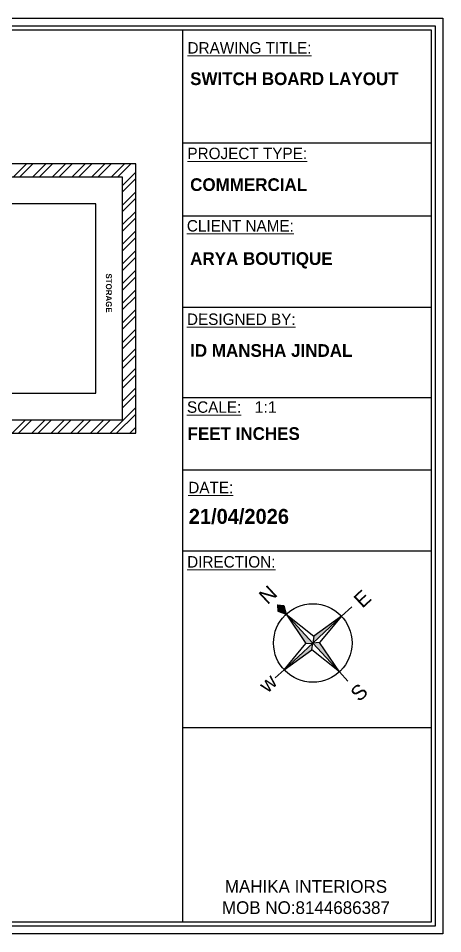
# Model space of a CAD drawing. Header units: inches. Extents: x 9636 to 21597, y -10243 to 557.
# Drawn here: x 13535 to 13822, y -2776 to -2157 of the extents above; entities that cross this region are included whole.
import ezdxf

# ---------------------------------------------------------------- set-up
doc = ezdxf.new("R2010")
doc.units = ezdxf.units.IN
doc.header["$MEASUREMENT"] = 0
for name, color, linetype in [('ELE', 5, 'Continuous'), ('FUR', 42, 'Continuous'), ('IEL-HATCH-002', 7, 'Continuous')]:
    doc.layers.add(name, color=color, linetype=linetype)
doc.layers.add('FURNI', color=140, linetype='Continuous', lineweight=18)
doc.styles.add('HEMI', font='stylu.ttf')
doc.styles.add('MtXpl_Stylus_BT', font='')
doc.styles.add('regular', font='swissl.ttf')
doc.styles.get("Standard").update_dxf_attribs({"font": 'arial.ttf'})
doc.styles.get('MtXpl_Stylus_BT').set_extended_font_data('Stylus BT', bold=True)

# ---------------------------------------------------------------- blocks, each defined once
blk = doc.blocks.new('shht')
at = {"color": 251, "true_color": 0x636466}
for p, q in [((15442.5, -2129.01), (14831.5, -2129.01)), ((15442.5, -2302.01), (15442.5, -2129.01)), ((15433.5, -2138.01), (14840.5, -2138.01)), ((15433.5, -2302.01), (15433.5, -2138.01)), ((15415.5, -2156.01), (15267.5, -2156.01)), ((15415.5, -2284.01), (15415.5, -2156.01)), ((15267.5, -2284.01), (15415.5, -2284.01)), ((15267.5, -2302.01), (15433.5, -2302.01)), ((15442.5, -2311.01), (15442.5, -2302.01)), ((14882.5, -2311.01), (15442.5, -2311.01))]:
    blk.add_line(p, q, dxfattribs=at)
at = {"layer": 'IEL-HATCH-002', "color": 251, "linetype": 'Continuous', "true_color": 0x636466, "transparency": 33554687}
for p, q in [((15359.48, -2138.01), (15368.48, -2129.01)), ((15363.9, -2138.01), (15372.9, -2129.01)), ((15372.74, -2138.01), (15381.74, -2129.01)), ((15377.16, -2138.01), (15386.16, -2129.01)), ((15386, -2138.01), (15395, -2129.01)), ((15390.42, -2138.01), (15399.42, -2129.01)), ((15399.25, -2138.01), (15408.25, -2129.01)), ((15403.67, -2138.01), (15412.67, -2129.01)), ((15412.51, -2138.01), (15421.51, -2129.01)), ((15416.93, -2138.01), (15425.93, -2129.01)), ((15425.77, -2138.01), (15434.77, -2129.01)), ((15430.19, -2138.01), (15439.19, -2129.01)), ((15433.5, -2143.55), (15442.5, -2134.55)), ((15433.5, -2147.96), (15442.5, -2138.96)), ((15433.5, -2156.8), (15442.5, -2147.8)), ((15433.5, -2161.22), (15442.5, -2152.22)), ((15433.5, -2170.06), (15442.5, -2161.06)), ((15433.5, -2174.48), (15442.5, -2165.48)), ((15433.5, -2183.32), (15442.5, -2174.32)), ((15433.5, -2187.74), (15442.5, -2178.74)), ((15433.5, -2196.58), (15442.5, -2187.58)), ((15433.5, -2201), (15442.5, -2192)), ((15433.5, -2209.84), (15442.5, -2200.84)), ((15433.5, -2214.26), (15442.5, -2205.26)), ((15433.5, -2223.09), (15442.5, -2214.09)), ((15433.5, -2227.51), (15442.5, -2218.51)), ((15433.5, -2236.35), (15442.5, -2227.35)), ((15433.5, -2240.77), (15442.5, -2231.77)), ((15433.5, -2249.61), (15442.5, -2240.61)), ((15433.5, -2254.03), (15442.5, -2245.03)), ((15433.5, -2262.87), (15442.5, -2253.87)), ((15433.5, -2267.29), (15442.5, -2258.29)), ((15433.5, -2276.13), (15442.5, -2267.13)), ((15433.5, -2280.55), (15442.5, -2271.55)), ((15433.5, -2289.39), (15442.5, -2280.39)), ((15433.5, -2293.81), (15442.5, -2284.81)), ((15425.13, -2311.01), (15442.5, -2293.64)), ((15429.55, -2311.01), (15442.5, -2298.06)), ((15358.84, -2311.01), (15367.84, -2302.01)), ((15363.26, -2311.01), (15372.26, -2302.01)), ((15372.1, -2311.01), (15381.1, -2302.01)), ((15376.51, -2311.01), (15385.51, -2302.01)), ((15385.35, -2311.01), (15394.35, -2302.01)), ((15389.77, -2311.01), (15398.77, -2302.01)), ((15398.61, -2311.01), (15407.61, -2302.01)), ((15403.03, -2311.01), (15412.03, -2302.01)), ((15411.87, -2311.01), (15420.87, -2302.01)), ((15416.29, -2311.01), (15425.29, -2302.01)), ((15438.39, -2311.01), (15442.5, -2306.9))]:
    blk.add_line(p, q, dxfattribs=at)
at = {"color": 251, "true_color": 0x636466, "style": 'MtXpl_Stylus_BT'}
blk.add_text('STORAGE', height=4, rotation=270.00944, dxfattribs=at).set_placement((15422.28, -2203.05))
blk = doc.blocks.new('A$C470D500B')
at = {"layer": 'ELE', "true_color": 0xed1f24}
h = blk.add_hatch(color=240, dxfattribs=at)
h.paths.add_polyline_path([(25.36, 49.16), (23.85, 47.28), (25.36, 44.35)])
h.paths.add_polyline_path([(25.36, 44.35), (26.88, 47.28), (25.36, 49.16)])
at = {"layer": 'ELE', "true_color": 0x000000}
h = blk.add_hatch(color=18, dxfattribs=at)
h.paths.add_polyline_path([(27.34, 28.11), (25.36, 29.71), (25.36, 15.08)])
h.paths.add_polyline_path([(40, 29.71), (27.34, 31.31), (25.36, 29.71)])
h.paths.add_polyline_path([(25.36, 44.35), (23.38, 31.31), (25.36, 29.71)])
h.paths.add_polyline_path([(23.38, 28.11), (25.36, 29.71), (10.73, 29.71)])
at = {"layer": 'ELE', "color": 240, "true_color": 0xed1f24}
for p, q in [((25.36, 49.16), (23.85, 47.28)), ((25.36, 49.16), (26.88, 47.28)), ((25.36, 44.35), (25.36, 49.16)), ((23.85, 47.28), (25.36, 44.35)), ((26.88, 47.28), (25.36, 44.35))]:
    blk.add_line(p, q, dxfattribs=at)
at = {"layer": 'ELE', "color": 18, "true_color": 0x000000}
for p, q in [((25.36, 44.35), (23.38, 31.31)), ((25.36, 29.71), (25.36, 44.35)), ((25.36, 44.35), (27.34, 31.31)), ((10.73, 29.71), (23.38, 31.31)), ((23.38, 31.31), (25.36, 29.71)), ((27.34, 31.31), (25.36, 29.71)), ((40, 29.71), (27.34, 31.31)), ((10.73, 29.71), (6.3, 29.71)), ((10.73, 29.71), (6.3, 29.71)), ((25.36, 29.71), (10.73, 29.71)), ((10.73, 29.71), (23.38, 28.11)), ((23.38, 28.11), (25.36, 29.71)), ((25.36, 15.08), (23.38, 28.11)), ((25.36, 29.71), (25.36, 15.08)), ((27.34, 28.11), (25.36, 29.71)), ((25.36, 29.71), (40, 29.71)), ((25.36, 15.08), (27.34, 28.11)), ((40, 29.71), (27.34, 28.11)), ((40, 29.71), (45.12, 29.71)), ((40, 29.71), (45.12, 29.71)), ((25.36, 15.08), (25.36, 10.4))]:
    blk.add_line(p, q, dxfattribs=at)
blk.add_circle((25.36, 29.71), 14.63, dxfattribs=at)
at = {"layer": 'ELE', "color": 240, "true_color": 0xed1f24}
blk.add_text('N', height=5.54, dxfattribs=at).set_placement((22.5, 51.52))
at = {"layer": 'ELE', "color": 18, "true_color": 0x000000}
for s, p in [('w', (0.11, 27.33)), ('E', (47.54, 26.51)), ('S', (22.95, 1.72))]:
    blk.add_text(s, height=5.54, dxfattribs=at).set_placement(p)

msp = doc.modelspace()

# ---------------------------------------------------------------- linework, layer by layer
at = {"layer": 'FURNI', "color": 18, "lineweight": 25, "true_color": 0x000000}
for p, q in [((13646.3, -2164.7), (13646.3, -2767.95)), ((13646.23, -2241.21), (13814.62, -2241.21)), ((13646.23, -2290.55), (13814.62, -2290.55)), ((13646.23, -2352.23), (13814.62, -2352.23)), ((13646.23, -2413.21), (13814.62, -2413.21)), ((13646.23, -2462.24), (13814.62, -2462.24)), ((13646.23, -2516.86), (13814.62, -2516.86)), ((13646.3, -2636.29), (13814.68, -2636.37))]:
    msp.add_line(p, q, dxfattribs=at)
for points in [[(12956.58, -2775.68), (12956.58, -2156.97), (13822.41, -2156.97), (13822.41, -2775.68)], [(12961.73, -2770.53), (12961.73, -2162.12), (13817.26, -2162.12), (13817.26, -2770.53)], [(12964.31, -2767.95), (12964.31, -2164.7), (13814.68, -2164.7), (13814.68, -2767.95)]]:
    msp.add_lwpolyline(points, close=True, dxfattribs=at)

# ---------------------------------------------------------------- block references
msp.add_blockref('shht', (-1827.69, -126.38))
at = {"layer": 'FUR', "xscale": 1.814646060099798, "yscale": 1.814646060099798, "zscale": 1.814646060099798, "rotation": 42.77980298507691}
msp.add_blockref('A$C470D500B', (13737.39, -2650.03), dxfattribs=at)

# ---------------------------------------------------------------- texts
at = {"lineweight": 15, "attachment_point": 1, "rotation": 359.99056}
for s, insert, char_height, width, style in [('{\\LDRAWING TITLE:}', (13649.8, -2173.08), 7.7284, 86.051, 'HEMI'), ('{\\fStylus BT|b1|i0|c0|p34;SWITCH BOARD LAYOUT}', (13651.59, -2193.51), 8.5871, 142.1893, 'HEMI'), ('{\\LPROJECT TYPE:}', (13649.73, -2244.4), 7.7284, 81.1801, 'HEMI'), ('{\\fStylus BT|b1|i0|c0|p34;COMMERCIAL}', (13651.59, -2265.09), 8.5871, 113.8936, 'HEMI'), ('{\\LCLIENT NAME:}', (13649.36, -2293.34), 7.7284, 79.8517, 'HEMI'), ('{\\fStylus BT|b1|i0|c0|p34;ARYA BOUTIQUE}', (13651.59, -2315.06), 8.5871, 113.8936, 'HEMI'), ('{\\LDESIGNED BY:}', (13649.42, -2356.49), 7.7284, 81.641, 'HEMI'), ('{\\fStylus BT|b1|i0|c0|p34;ID MANSHA JINDAL}', (13651.59, -2377.19), 8.5871, 113.8936, 'HEMI'), ('{\\LSCALE:}', (13649.42, -2415.88), 7.728, 59.7786, 'HEMI'), ('1:1', (13695.15, -2415.88), 7.728, 30.7266, 'regular'), ('{\\fStylus BT|b1|i0|c0|p34;FEET INCHES}', (13649.83, -2433.36), 8.5871, 113.8936, 'HEMI'), ('{\\LDATE:}', (13650.32, -2470.26), 7.728, 59.7786, 'HEMI'), ('{\\fStylus BT|b1|i0|c0|p34;21/04/2026}', (13650.67, -2488.57), 10.121, 78.286, 'HEMI'), ('{\\LDIRECTION:}', (13649.56, -2520.49), 7.7284, 59.7786, 'HEMI'), ('\\pxqc;MAHIKA INTERIORS\\PMOB NO:8144686387', (13657.11, -2739.45), 8.5871, 145.5968, 'HEMI')]:
    msp.add_mtext(s, dxfattribs=dict(at, insert=insert, char_height=char_height, width=width, style=style))

doc.saveas('drawing.dxf')
